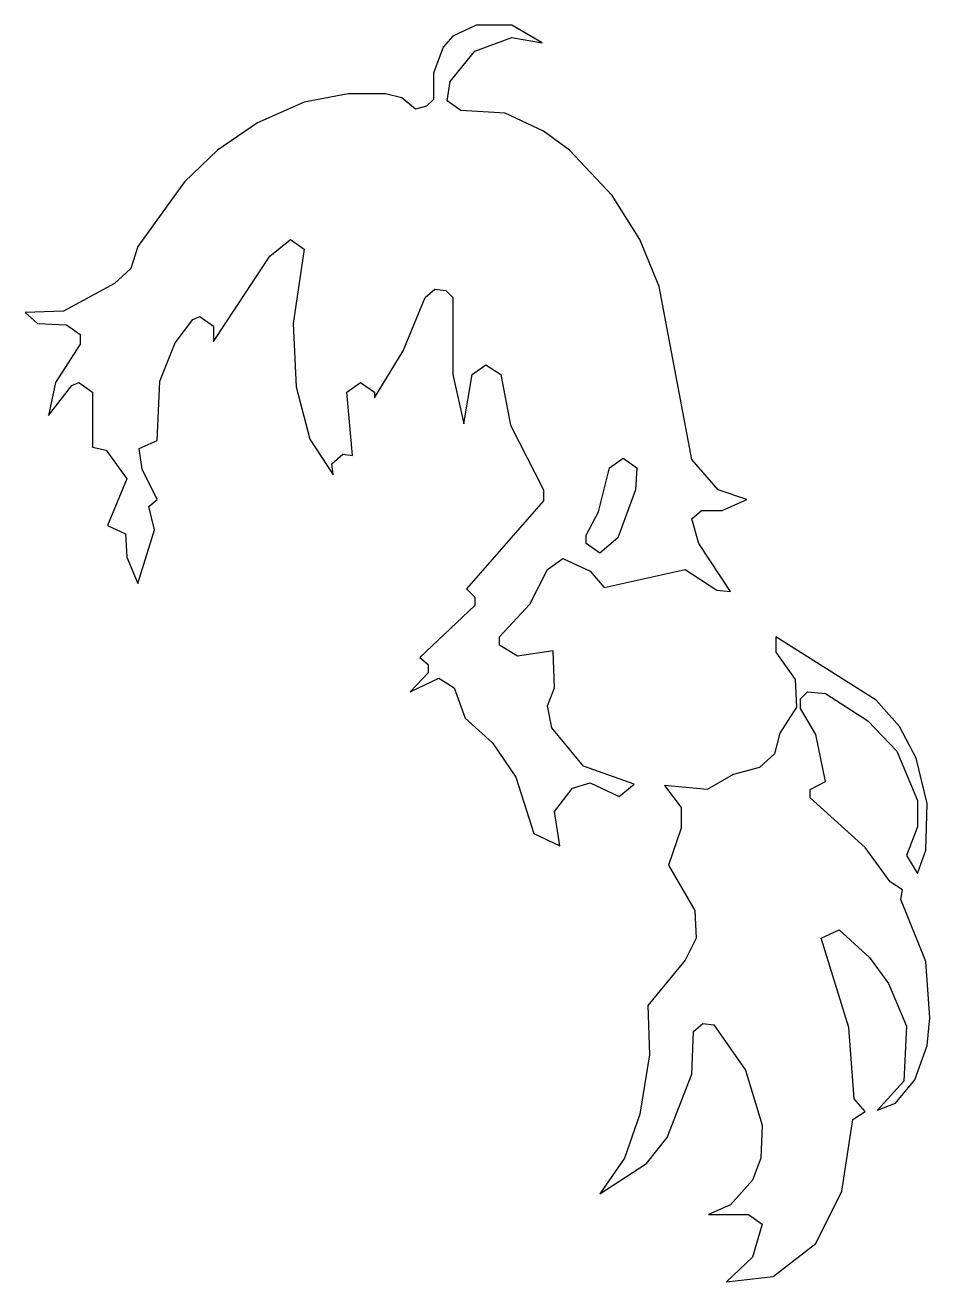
# Model space of a CAD drawing. Header units: millimetres. Extents: x 9.9 to 29.8, y 9.1 to 36.8.
import ezdxf

# ---------------------------------------------------------------- set-up
doc = ezdxf.new("R2010")
doc.units = ezdxf.units.MM
doc.layers.add('FILL_HAIR', color=7, linetype='Continuous')

msp = doc.modelspace()

# ---------------------------------------------------------------- linework, layer by layer
at = {"layer": 'FILL_HAIR'}
for points in [[(19.848, 36.758), (19.333, 36.515), (19.121, 36.273), (18.909, 35.697), (18.909, 35.121), (18.758, 34.97), (18.515, 34.909), (18.212, 35.152), (17.848, 35.242), (17.03, 35.242), (16.061, 35.061), (15.03, 34.606), (14.152, 34), (13.424, 33.303), (12.394, 31.879), (12.242, 31.394), (11.879, 31.061), (10.758, 30.455), (9.909, 30.424), (10.182, 30.182), (10.818, 30.152), (11.121, 29.939), (11.121, 29.727), (10.576, 28.879), (10.424, 28.152), (10.939, 28.818), (11.091, 28.879), (11.394, 28.667), (11.394, 27.455), (11.697, 27.394), (12.152, 26.758), (11.727, 25.727), (12.121, 25.545), (12.152, 25.03), (12.394, 24.455), (12.758, 25.636), (12.636, 26.152), (12.818, 26.303), (12.485, 26.97), (12.424, 27.424), (12.818, 27.606), (12.879, 28.909), (13.212, 29.758), (13.606, 30.273), (13.758, 30.333), (14.061, 30.121), (14.061, 29.788), (15.303, 31.667), (15.758, 32.03), (16.061, 31.818), (15.818, 30.182), (15.879, 28.788), (16.182, 27.636), (16.697, 26.848), (16.667, 27.091), (16.909, 27.303), (17.121, 27.273), (17, 28.667), (17.303, 28.879), (17.606, 28.667), (17.606, 28.545), (18.242, 29.576), (18.727, 30.758), (18.939, 30.939), (19.182, 30.909), (19.333, 30.758), (19.333, 29.061), (19.576, 27.97), (19.758, 29.061), (20.061, 29.273), (20.394, 29.061), (20.606, 27.939), (21.333, 26.515), (21.333, 26.273), (19.636, 24.333), (19.818, 24.152), (19.818, 23.97), (18.606, 22.818), (18.788, 22.667), (18.788, 22.485), (18.394, 22.061), (19.03, 22.364), (19.364, 22.152), (19.606, 21.485), (20.212, 20.939), (20.727, 20.182), (21.121, 18.939), (21.697, 18.667), (21.576, 19.424), (21.97, 19.939), (22.364, 20.061), (23, 19.758), (23.333, 20.03), (22.212, 20.424), (21.515, 21.273), (21.424, 21.758), (21.576, 22.152), (21.545, 22.97), (20.758, 22.848), (20.364, 23.091), (20.364, 23.273), (21.03, 24), (21.424, 24.758), (21.758, 25), (22.364, 24.727), (22.667, 24.364), (24.455, 24.758), (25.152, 24.303), (25.455, 24.273), (24.758, 25.333), (24.606, 25.879), (24.818, 26.061), (25.273, 26.061), (25.818, 26.303), (25.182, 26.515), (24.606, 27.182), (23.879, 31), (23.455, 32.03), (22.848, 33), (21.909, 34), (21.333, 34.424), (20.485, 34.818), (19.515, 34.879), (19.212, 35.091), (19.273, 35.515), (19.818, 36.182), (20.636, 36.485), (21.303, 36.364), (20.636, 36.758)], [(23.091, 27.212), (23.394, 27), (23.364, 26.515), (22.97, 25.455), (22.576, 25.121), (22.273, 25.333), (22.273, 25.515), (22.545, 26.03), (22.788, 27)], [(26.455, 23.273), (26.455, 22.939), (26.879, 22.333), (26.909, 21.727), (26.545, 21.152), (26.424, 20.697), (26.091, 20.394), (25.515, 20.242), (24.939, 19.909), (24, 20), (24.364, 19.515), (24.364, 19.061), (24.091, 18.242), (24.667, 17.242), (24.697, 16.636), (24.455, 16.152), (23.636, 15.152), (23.667, 14.061), (23.455, 12.758), (23.121, 11.788), (22.576, 11), (23.606, 11.667), (24.061, 12.242), (24.606, 13.636), (24.636, 14.576), (24.848, 14.758), (25.091, 14.727), (25.788, 13.727), (26.152, 12.515), (26.121, 11.788), (25.939, 11.303), (25.455, 10.758), (24.97, 10.545), (25.848, 10.545), (26.152, 10.333), (25.939, 9.606), (25.364, 9.061), (26.394, 9.182), (27.333, 9.909), (27.909, 11.061), (28.152, 12.636), (28.424, 12.818), (28.182, 13.091), (28.061, 14.667), (27.455, 16.636), (27.848, 16.818), (28.515, 16.212), (28.939, 15.636), (29.333, 14.697), (29.273, 13.485), (28.697, 12.848), (29.091, 13), (29.515, 13.515), (29.788, 14.273), (29.848, 14.879), (29.758, 16.121), (29.212, 17.485), (29.242, 17.697), (28.97, 17.879), (28.424, 18.636), (27.212, 19.727), (27.212, 19.909), (27.545, 20.091), (27.333, 21.121), (27, 21.697), (27, 21.909), (27.152, 22.061), (27.545, 22.03), (28.485, 21.424), (29.121, 20.758), (29.576, 19.667), (29.576, 19.091), (29.333, 18.455), (29.576, 18.061), (29.758, 18.576), (29.788, 19.606), (29.545, 20.606), (29.182, 21.303), (28.667, 21.879)]]:
    msp.add_lwpolyline(points, close=True, dxfattribs=at)

doc.saveas('drawing.dxf')
